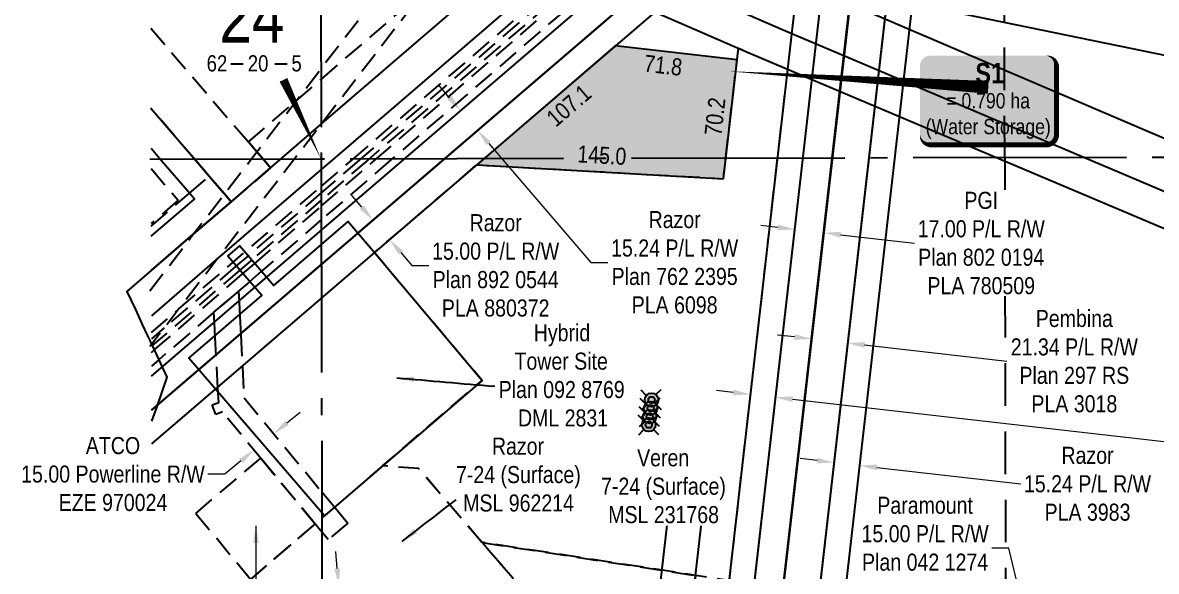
# Model space of a CAD drawing. Extents: x 504647 to 509765, y 6024664 to 6026410.
# Drawn here: x 508667 to 509331, y 6025310 to 6025631 of the extents above; entities that cross this region are included whole.
import ezdxf
from ezdxf.enums import TextEntityAlignment as Align

# ---------------------------------------------------------------- set-up
doc = ezdxf.new("R2010")
doc.units = 0
doc.header["$LTSCALE"] = 5
doc.header["$PDSIZE"] = 0.5
for name, pattern in [('foc-ACCESSROAD', [3.75, 2.5, -1.25]), ('foc-FLOWLINE', [3.75, 2.5, -1.25]), ('foc-LSD', [8, 5, -3]), ('foc-QUARTERLINE', [33, 25, -3, 2, -3])]:
    doc.linetypes.add(name, pattern=pattern)
doc.layers.get('Defpoints').update_dxf_attribs({"color": 9})
for name, color, linetype in [('10', 1, 'Continuous'), ('9', 3, 'Continuous'), ('C-RW', 13, 'Continuous'), ('C-WS', 13, 'foc-ACCESSROAD'), ('C-WS-S', 8, 'Continuous'), ('F-AR', 190, 'foc-ACCESSROAD'), ('F-EZE', 190, 'foc-FLOWLINE'), ('F-RW', 190, 'Continuous'), ('F-WS', 190, 'foc-ACCESSROAD'), ('L-MON', 1, 'Continuous'), ('L-SECLBL', 7, 'Continuous'), ('L-SECQ', 8, 'foc-QUARTERLINE'), ('L-SECTION-LSD', 7, 'foc-LSD'), ('P-TEMP-BLOCKS', 250, 'Continuous'), ('P-TEMP-H', 41, 'Continuous'), ('P-TEMP_WORKSPACE', 46, 'Continuous')]:
    doc.layers.add(name, color=color, linetype=linetype)
for name, color, linetype, lineweight in [('C-WS-T', 13, 'Continuous', 9), ('F-EZE-T', 190, 'Continuous', 9), ('F-RW-T', 190, 'Continuous', 9), ('F-WS-T', 190, 'Continuous', 9), ('P-TEMP-T', 46, 'Continuous', 18)]:
    doc.layers.add(name, color=color, linetype=linetype, lineweight=lineweight)
doc.styles.add('80', font='ARIALN.TTF', dxfattribs={"height": 10})
doc.styles.add('80CG', font='ARIALN.TTF', dxfattribs={"height": 10})
doc.styles.add('80L', font='ARIALN.TTF', dxfattribs={"height": 10})
doc.styles.add('BOLD', font='ARIALNB.TTF')
doc.styles.add('SIMPLEX', font='ARIALN.TTF')
doc.dimstyles.new('Compass 5 000', dxfattribs={"dimscale": 5, "dimtxt": 9, "dimasz": 2, "dimexe": 0.2, "dimexo": 0.0625, "dimgap": 0.5, "dimtad": 0, "dimtih": 1, "dimtoh": 1, "dimzin": 0, "dimdsep": 46, "dimtxsty": '80CG', "dimcen": 0.1, "dimse1": 1, "dimse2": 1, "dimclrd": 256, "dimclrt": 256, "dimaunit": 1, "dimadec": 4, "dimazin": 0, "dimtfac": 0.06, "dimtofl": 0, "dimtmove": 0, "dimatfit": 1, "dimfxl": 0.2, "dimtolj": 1, "dimtzin": 0, "dimlwd": -1, "dimarcsym": 0})

# ---------------------------------------------------------------- blocks, each defined once
blk = doc.blocks.new('L-SECLBL')
at = {"layer": '9', "color": 7}
for p, q in [((-5.08, -27.83), (-12.29, -27.83)), ((20.7, -27.83), (13.5, -27.83))]:
    blk.add_line(p, q, dxfattribs=at)
at = {"layer": '10', "color": 2, "style": 'SIMPLEX'}
blk.add_attdef('SEC', text='', height=30, dxfattribs=at).set_placement((0, 0), align=Align.MIDDLE)
at = {"layer": '10', "color": 5, "style": '80L'}
blk.add_attdef('TWP', text='', height=9.5, dxfattribs=at).set_placement((-14.43, -27.37), align=Align.MIDDLE_RIGHT)
blk.add_attdef('RGE', text='', height=9.5, dxfattribs=at).set_placement((3.62, -27.37), align=Align.MIDDLE_CENTER)
blk.add_attdef('MER', text='', height=9.5, dxfattribs=at).set_placement((23.17, -27.37), align=Align.MIDDLE_LEFT)
blk = doc.blocks.new('*D427')
at = {"layer": 'Defpoints', "color": 0, "transparency": 16777216}
for p in [(509291.4, 6025902.63), (508960.37, 6025625.75), (508964.34, 6025621.14)]:
    blk.add_point(p, dxfattribs=at)
at = {"layer": 'F-EZE-T', "transparency": 16777216}
for p, q in [((509280.9, 6025914.83), (509274.38, 6025922.41)), ((509297.92, 6025895.05), (509398.39, 6025778.32)), ((509398.39, 6025778.32), (509408.39, 6025778.32))]:
    blk.add_line(p, q, dxfattribs=at)
for points in [[(509282.16, 6025915.91), (509279.64, 6025913.74), (509287.42, 6025907.25)], [(509299.19, 6025896.14), (509296.66, 6025893.96), (509291.4, 6025902.63)]]:
    blk.add_solid(points, dxfattribs=at)
at = {"layer": 'F-EZE-T', "transparency": 16777216, "insert": (509461.25, 6025778.32), "char_height": 10, "attachment_point": 5, "style": '80CG', "bg_fill": 3, "box_fill_scale": 1.1, "bg_fill_color": 256, "bg_fill_true_color": 13158600, "bg_fill_transparency": 0}
blk.add_mtext('\\A1;ATCO\\P6.10 Powerline R/W\\PEZE 2527', dxfattribs=at)
blk = doc.blocks.new('*D431')
at = {"layer": 'Defpoints', "color": 0, "transparency": 16777216}
for p in [(509150.28, 6025443.51), (509126.79, 6025425.71), (509147.97, 6025423.29)]:
    blk.add_point(p, dxfattribs=at)
at = {"layer": 'F-RW-T', "transparency": 16777216}
for p, q in [((509119.16, 6025447.06), (509109.23, 6025448.2)), ((509160.21, 6025442.37), (509243.56, 6025432.85))]:
    blk.add_line(p, q, dxfattribs=at)
for points in [[(509119.35, 6025448.72), (509118.97, 6025445.41), (509129.1, 6025445.93)], [(509160.4, 6025444.03), (509160.02, 6025440.72), (509150.28, 6025443.51)]]:
    blk.add_solid(points, dxfattribs=at)
at = {"layer": 'F-RW-T', "transparency": 16777216, "insert": (509283.1, 6025432.85), "char_height": 10, "attachment_point": 5, "style": '80CG'}
blk.add_mtext('\\A1;Pembina\\P21.34 P/L R/W\\PPlan 297 RS\\PPLA 3018', dxfattribs=at)
blk = doc.blocks.new('*D433')
at = {"layer": 'Defpoints', "color": 0, "transparency": 16777216}
for p in [(509157.4, 6025371.75), (509141.47, 6025366.42), (509156.59, 6025364.69)]:
    blk.add_point(p, dxfattribs=at)
at = {"layer": 'F-RW-T', "transparency": 16777216}
for p, q in [((509132.34, 6025374.61), (509122.4, 6025375.75)), ((509167.34, 6025370.61), (509251.74, 6025360.97))]:
    blk.add_line(p, q, dxfattribs=at)
for points in [[(509132.53, 6025376.27), (509132.15, 6025372.96), (509142.27, 6025373.48)], [(509167.52, 6025372.27), (509167.15, 6025368.96), (509157.4, 6025371.75)]]:
    blk.add_solid(points, dxfattribs=at)
at = {"layer": 'F-RW-T', "transparency": 16777216, "insert": (509290.82, 6025360.97), "char_height": 10, "attachment_point": 5, "style": '80CG'}
blk.add_mtext('\\A1;Razor\\P15.24 P/L R/W\\PPLA 3983', dxfattribs=at)
blk = doc.blocks.new('*D439')
at = {"layer": 'Defpoints', "color": 0, "transparency": 16777216}
for p in [(509263.29, 6025246.74), (509169.98, 6025224.14), (509173.5, 6025209.58)]:
    blk.add_point(p, dxfattribs=at)
at = {"layer": 'F-RW-T', "transparency": 16777216}
for p, q in [((509244.74, 6025323.36), (509234.74, 6025323.36)), ((509260.94, 6025256.46), (509244.74, 6025323.36)), ((509269.17, 6025222.46), (509271.53, 6025212.74))]:
    blk.add_line(p, q, dxfattribs=at)
for points in [[(509262.56, 6025256.85), (509259.32, 6025256.07), (509263.29, 6025246.74)], [(509270.79, 6025222.85), (509267.55, 6025222.07), (509266.82, 6025232.18)]]:
    blk.add_solid(points, dxfattribs=at)
at = {"layer": 'F-RW-T', "transparency": 16777216, "insert": (509195.65, 6025323.36), "char_height": 10, "attachment_point": 5, "style": '80CG'}
blk.add_mtext('\\A1;Paramount\\P15.00 P/L R/W\\PPlan 042 1274\\PPLA 982399', dxfattribs=at)
blk = doc.blocks.new('*D440')
at = {"layer": 'Defpoints', "color": 0, "transparency": 16777216}
for p in [(508896.49, 6025536.44), (508906.25, 6025525.07), (508881.9, 6025504.15)]:
    blk.add_point(p, dxfattribs=at)
at = {"layer": 'F-RW-T', "transparency": 16777216}
for p, q in [((508865.62, 6025523.11), (508859.11, 6025530.69)), ((508888.41, 6025496.57), (508894.93, 6025488.98)), ((508894.93, 6025488.98), (508904.93, 6025488.98))]:
    blk.add_line(p, q, dxfattribs=at)
for points in [[(508866.89, 6025524.19), (508864.36, 6025522.02), (508872.14, 6025515.52)], [(508889.68, 6025497.65), (508887.15, 6025495.48), (508881.9, 6025504.15)]]:
    blk.add_solid(points, dxfattribs=at)
at = {"layer": 'F-RW-T', "transparency": 16777216, "insert": (508944.01, 6025488.98), "char_height": 10, "attachment_point": 5, "style": '80CG'}
blk.add_mtext('\\A1;Razor\\P15.00 P/L R/W\\PPlan 892 0544\\PPLA 880372', dxfattribs=at)
blk = doc.blocks.new('*D441')
at = {"layer": 'Defpoints', "color": 0, "transparency": 16777216}
for p in [(508968.33, 6025618.19), (508978.25, 6025606.64), (508933.41, 6025568.13)]:
    blk.add_point(p, dxfattribs=at)
at = {"layer": 'F-RW-T', "transparency": 16777216}
for p, q in [((508916.97, 6025587.27), (508910.46, 6025594.86)), ((508939.92, 6025560.55), (508999.8, 6025490.81)), ((508999.8, 6025490.81), (509009.8, 6025490.81))]:
    blk.add_line(p, q, dxfattribs=at)
for points in [[(508918.24, 6025588.35), (508915.71, 6025586.18), (508923.49, 6025579.68)], [(508941.18, 6025561.63), (508938.66, 6025559.46), (508933.41, 6025568.13)]]:
    blk.add_solid(points, dxfattribs=at)
at = {"layer": 'F-RW-T', "transparency": 16777216, "insert": (509048.89, 6025490.81), "char_height": 10, "attachment_point": 5, "style": '80CG'}
blk.add_mtext('\\A1;Razor\\P15.24 P/L R/W\\PPlan 762 2395\\PPLA 6098', dxfattribs=at)
blk = doc.blocks.new('*D442')
at = {"layer": 'Defpoints', "color": 0, "transparency": 16777216}
for p in [(509108.09, 6025411.71), (509087.43, 6025362.81), (509102.31, 6025361.11)]:
    blk.add_point(p, dxfattribs=at)
at = {"layer": 'F-RW-T', "transparency": 16777216}
for p, q in [((509083.27, 6025414.55), (509073.34, 6025415.68)), ((509118.03, 6025410.57), (509337.24, 6025385.53))]:
    blk.add_line(p, q, dxfattribs=at)
for points in [[(509083.46, 6025416.2), (509083.08, 6025412.89), (509093.21, 6025413.41)], [(509118.22, 6025412.23), (509117.84, 6025408.92), (509108.09, 6025411.71)]]:
    blk.add_solid(points, dxfattribs=at)
at = {"layer": 'F-RW-T', "transparency": 16777216, "insert": (509376.32, 6025385.53), "char_height": 10, "attachment_point": 5, "style": '80CG'}
blk.add_mtext('\\A1;Pembina\\P15.00 P/L R/W\\PPLA 120877', dxfattribs=at)
blk = doc.blocks.new('*D451')
at = {"layer": 'Defpoints', "color": 0, "transparency": 16777216}
for p in [(508851.04, 6025301.31), (508851.42, 6025296.33), (508852.33, 6025296.4)]:
    blk.add_point(p, dxfattribs=at)
at = {"layer": 'F-RW-T', "transparency": 16777216}
for p, q in [((508851.18, 6025311.35), (508850.41, 6025321.32)), ((508853.1, 6025286.43), (508856.04, 6025248.15)), ((508856.04, 6025248.15), (508866.04, 6025248.15))]:
    blk.add_line(p, q, dxfattribs=at)
for points in [[(508852.84, 6025311.48), (508849.52, 6025311.22), (508851.95, 6025301.38)], [(508854.76, 6025286.56), (508851.44, 6025286.3), (508852.33, 6025296.4)]]:
    blk.add_solid(points, dxfattribs=at)
at = {"layer": 'F-RW-T', "transparency": 16777216, "insert": (508904.74, 6025248.15), "char_height": 10, "attachment_point": 5, "style": '80CG', "bg_fill": 3, "box_fill_scale": 1.1, "bg_fill_color": 256, "bg_fill_true_color": 13158600, "bg_fill_transparency": 0}
blk.add_mtext('\\A1;Razor\\P5.00 P/L R/W\\PPlan 012 2312\\PPLA 970414', dxfattribs=at)
blk = doc.blocks.new('*D452')
at = {"layer": 'Defpoints', "color": 0, "transparency": 16777216}
for p in [(509136.21, 6025508.16), (509110.77, 6025435.09), (509127.64, 6025433.16)]:
    blk.add_point(p, dxfattribs=at)
at = {"layer": 'F-RW-T', "transparency": 16777216}
for p, q in [((509109.4, 6025511.23), (509099.46, 6025512.36)), ((509146.14, 6025507.03), (509189.47, 6025502.08))]:
    blk.add_line(p, q, dxfattribs=at)
for points in [[(509109.59, 6025512.88), (509109.21, 6025509.57), (509119.34, 6025510.09)], [(509146.33, 6025508.68), (509145.95, 6025505.37), (509136.21, 6025508.16)]]:
    blk.add_solid(points, dxfattribs=at)
at = {"layer": 'F-RW-T', "transparency": 16777216, "insert": (509228.55, 6025502.08), "char_height": 10, "attachment_point": 5, "style": '80CG', "bg_fill": 3, "box_fill_scale": 1.1, "bg_fill_color": 256, "bg_fill_true_color": 13158600, "bg_fill_transparency": 0}
blk.add_mtext('\\A1;PGI\\P17.00 P/L R/W\\PPlan 802 0194\\PPLA 780509', dxfattribs=at)
blk = doc.blocks.new('*U463')
at = {"true_color": 0xff8aff}
h = blk.add_hatch(color=211, dxfattribs=at)
edge = h.paths.add_edge_path()
edge.add_line((-34, -33.7), (34, -33.7))
edge.add_arc((34, -27.7), 6, 270, 360)
edge.add_line((40, -27.7), (40, 12.5))
edge.add_arc((34, 12.5), 6, 0, 90)
edge.add_line((34, 18.5), (-34, 18.5))
edge.add_arc((-34, 12.5), 6, 90, 180)
edge.add_line((-40, 12.5), (-40, -27.7))
edge.add_arc((-34, -27.7), 6, 180, 270)
at = {"color": 250, "flags": 128}
blk.add_lwpolyline([(-34, -33.7, 3, 3, 0), (34, -33.7, 3, 3, 0.414214), (40, -27.7, 3, 3, 0), (40, 12.5, 3, 0, 0.414214), (34, 18.5, 0, 0, 0), (-34, 18.5, 0, 0, 0.414214), (-40, 12.5, 0, 0, 0), (-40, -27.7, 0, 3, 0.414214)], format="xyseb", close=True, dxfattribs=at)
at = {"flags": 128}
blk.add_lwpolyline([(-153, 9.47, 0, 7.5, 0), (0, 0, 0, 0, 0)], format="xyseb", dxfattribs=at)
at = {"color": 250}
for tag, p, height, style in [('TEMP_AREA_W1_001', (-9.21, 2.24), 12, 'BOLD'), ('ENTER_TEXT_001', (-30.66, -12.47), 9, '80')]:
    blk.add_attdef(tag, p, '', height=height, dxfattribs=dict(at, style=style))
blk = doc.blocks.new('*D472')
at = {"layer": 'Defpoints', "color": 0, "transparency": 16777216}
for p in [(508814.8, 6025389.34), (508802.43, 6025380.77), (508803.25, 6025379.78)]:
    blk.add_point(p, dxfattribs=at)
at = {"layer": 'F-WS-T', "transparency": 16777216}
for p, q in [((508821.68, 6025396.71), (508829.38, 6025403.09)), ((508794.73, 6025374.39), (508785.39, 6025366.66)), ((508785.39, 6025366.66), (508775.39, 6025366.66))]:
    blk.add_line(p, q, dxfattribs=at)
for points in [[(508820.62, 6025397.99), (508822.74, 6025395.43), (508813.98, 6025390.33)], [(508793.66, 6025375.67), (508795.79, 6025373.11), (508802.43, 6025380.77)]]:
    blk.add_solid(points, dxfattribs=at)
at = {"layer": 'F-WS-T', "transparency": 16777216, "insert": (508719.76, 6025366.66), "char_height": 10, "attachment_point": 5, "style": '80CG'}
blk.add_mtext('\\A1;\\A1;ATCO\\P15.00 Powerline R/W\\PEZE 970024', dxfattribs=at)
blk = doc.blocks.new('WC2')
at = {"layer": 'L-MON'}
h = blk.add_hatch(color=255, dxfattribs=at)
h.dxf.hatch_style = 1
edge = h.paths.add_edge_path()
edge.add_arc((0, 0), 0.9, 0, 360)
at = {"layer": 'L-MON', "color": 13, "flags": 128}
for points in [[(-0.62, 0.5), (-1.23, 1.12)], [(0.52, 0.61), (1.13, 1.21)], [(-1.18, -1.18), (-0.56, -0.57)], [(1.16, -1.18), (0.56, -0.57)]]:
    blk.add_lwpolyline(points, dxfattribs=at)
at = {"layer": 'L-MON', "color": 13}
for radius in [0.8, 0.373]:
    blk.add_circle((0, 0), radius, dxfattribs=at)

msp = doc.modelspace()

# ---------------------------------------------------------------- hatches: boundary and pattern name
at = {"layer": 'P-TEMP-H'}
h = msp.add_hatch(color=256, dxfattribs=at)
h.dxf.hatch_style = 1
h.paths.add_polyline_path([(509077.476, 6025539.851), (509085.438, 6025609.539), (509014.117, 6025617.688), (508981.647, 6025589.806), (508932.879, 6025547.93)])

# ---------------------------------------------------------------- linework, layer by layer
at = {"layer": 'C-RW', "flags": 128}
for points in [[(508741.367, 6025821.059), (508839.039, 6025778.474), (508864.982, 6025712.606), (509093.346, 6025613.296), (509355.264, 6025502.378), (509420.689, 6025528.56), (509702.715, 6025407.747), (509739.465, 6025422.454), (509741.457, 6025421.601)], [(509741.189, 6025443.462), (509739.725, 6025444.089), (509702.975, 6025429.382), (509420.949, 6025550.195), (509355.48, 6025523.995), (509112.443, 6025626.917)], [(508996.665, 6024701.352), (509018.438, 6024891.876), (509009.2, 6024944.624), (509012.904, 6024977.219), (508940.142, 6024977.166), (508940.056, 6025078.613), (508988.322, 6025092.714), (509007.159, 6025103.664), (509010.135, 6025129.851), (509043.912, 6025156.631), (509056.821, 6025269.566), (509067.952, 6025366.946), (509048.092, 6025369.216), (509036.961, 6025271.836), (509024.993, 6025167.141), (508991.212, 6025140.357), (508988.432, 6025115.899), (508980.38, 6025111.218), (508920.054, 6025093.594), (508920.17, 6024957.162), (508989.003, 6024957.212), (508989.012, 6024944.016), (508998.25, 6024891.274), (508976.546, 6024701.352)]]:
    msp.add_lwpolyline(points, dxfattribs=at)
at = {"layer": 'C-WS', "flags": 128}
msp.add_lwpolyline([(508935.93, 6025326.731), (508898.846, 6025369.912), (508877.718, 6025371.515), (508936.011, 6025421.611), (508872.972, 6025496.488), (508932.879, 6025547.93), (509077.476, 6025539.851), (509086.221, 6025616.395), (509093.346, 6025613.296), (509114.997, 6025604.117), (509107.463, 6025538.176), (509080.739, 6025304.285)], close=True, dxfattribs=at)
at = {"layer": 'C-WS', "lineweight": -2}
msp.add_lwpolyline([(508872.447, 6025062.995), (508794.684, 6025153.53), (508871.56, 6025219.561), (508876.803, 6025219.163), (508952.615, 6025284.281), (508954.222, 6025305.423), (508936.012, 6025326.641), (509061.168, 6025307.242), (509043.899, 6025156.599), (509010.161, 6025129.822), (508994.728, 6025136.405), (508938.202, 6025085.988), (508953.51, 6025082.522), (508940.074, 6025078.599), (508940.084, 6025063.042)], close=True, dxfattribs=at)
at = {"layer": 'F-AR', "flags": 128}
for points in [[(509465.144, 6026409.523), (509429.414, 6026386.177), (509383.084, 6026355.907), (509369.425, 6026346.989), (509271.404, 6026345.616), (509120.988, 6025952.876), (509079.267, 6025937.644), (509061.76, 6025931.254), (509052.272, 6025909.996), (509021.969, 6025842.249), (509016.829, 6025830.752), (509009.905, 6025815.265), (509001.232, 6025795.866), (508988.282, 6025766.9), (508982.935, 6025754.941), (508959.45, 6025724.458), (508936.908, 6025695.201), (508902.083, 6025650.002), (508841.927, 6025571.897), (508825.533, 6025550.648), (508781.09, 6025492.964), (508758.422, 6025463.543), (508749.834, 6025452.398), (508742.378, 6025442.719), (508741.367, 6025441.407)], [(508741.367, 6025474.139), (508766.836, 6025507.229), (508785.089, 6025530.922), (508800.224, 6025550.577), (508804.062, 6025555.564), (508827.047, 6025585.414), (508841.863, 6025604.658), (508917.859, 6025703.358), (508940.389, 6025732.619), (508965.564, 6025765.317), (508969.862, 6025774.929), (508982.819, 6025803.91), (508995.44, 6025832.14), (509002.288, 6025847.46), (509038.514, 6025928.495), (509046.886, 6025947.216), (509060.355, 6025952.123), (509083.68, 6025960.648), (509105.494, 6025968.611), (509253.692, 6026355.551), (509257.508, 6026365.521), (509363.345, 6026366.999), (509392.536, 6026386.076), (509428.404, 6026409.523)]]:
    msp.add_lwpolyline(points, dxfattribs=at)
at = {"layer": 'F-AR'}
for points in [[(508742.149, 6025512.019), (508764.554, 6025531.259), (508776.21, 6025541.267), (508785.089, 6025530.922), (508789.032, 6025526.332), (508812.107, 6025546.193), (508808.325, 6025550.6), (508804.062, 6025555.564), (508799.093, 6025561.353), (508827.047, 6025585.414), (508841.875, 6025598.178), (508902.074, 6025649.988), (508948.724, 6025690.14), (509394.276, 6026073.612), (509418.514, 6026093.752), (509445.197, 6026114.301), (509472.624, 6026133.846), (509529.557, 6026169.817), (509641.786, 6026234.705), (509671.893, 6026252.111), (509730.857, 6026286.202)], [(509731.564, 6026228.499), (509672.015, 6026194.167), (509641.909, 6026176.809), (509554.226, 6026125.819), (509527.172, 6026109.385), (509500.743, 6026091.965), (509474.976, 6026073.581), (509426.479, 6026034.757), (509000.367, 6025668.027), (508864.103, 6025550.752), (508842.004, 6025531.733), (508798.748, 6025494.498), (508791.819, 6025488.535), (508749.83, 6025452.392), (508742.277, 6025445.891)]]:
    msp.add_lwpolyline(points, dxfattribs=at)
at = {"layer": 'F-EZE'}
for points in [[(508742.292, 6025438.055), (508743.906, 6025439.439), (508795.698, 6025484.019), (508802.627, 6025489.984), (508842.02, 6025523.892), (508873.255, 6025550.777), (509006.451, 6025665.417), (509036.642, 6025691.402), (509432.701, 6026032.297), (509456.935, 6026052.297), (509482.369, 6026071.732), (509508.513, 6026090.2), (509562.784, 6026124.136), (509641.923, 6026170.053), (509672.029, 6026187.522), (509731.643, 6026222.109)], [(509731.728, 6026215.116), (509672.044, 6026180.486), (509641.938, 6026163.017), (509565.828, 6026118.856), (509538.569, 6026102.514), (509511.941, 6026085.161), (509485.981, 6026066.823), (509436.402, 6026027.446), (509042.881, 6025688.731), (509012.69, 6025662.746), (508882.626, 6025550.801), (508842.035, 6025515.865), (508806.598, 6025485.362), (508799.672, 6025479.4), (508793.307, 6025473.92), (508778.943, 6025461.556), (508746.581, 6025433.703), (508742.308, 6025430.024)], [(508742.27, 6025449.64), (508758.422, 6025463.543), (508841.997, 6025535.481), (508859.726, 6025550.741), (508997.449, 6025669.274), (509427.357, 6026039.293)], [(509430.958, 6026034.383), (509033.864, 6025692.594), (509003.674, 6025666.608), (508869.077, 6025550.765), (508842.012, 6025527.471), (508800.856, 6025492.045), (508793.927, 6025486.08), (508742.713, 6025441.998), (508742.285, 6025441.629)]]:
    msp.add_lwpolyline(points, dxfattribs=at)
msp.add_lwpolyline([(508796.613, 6025411.3), (508842.345, 6025356.074), (508850.093, 6025346.718), (508857.427, 6025337.862), (508845.877, 6025328.298), (508842.39, 6025332.506), (508838.695, 6025336.97), (508806.813, 6025375.472), (508783.914, 6025403.124), (508780.103, 6025401.636), (508777.922, 6025407.224), (508781.733, 6025408.711), (508781.449, 6025414.103), (508781.293, 6025417.058), (508780.299, 6025435.953), (508779.721, 6025446.943), (508779.289, 6025455.155), (508778.944, 6025461.55), (508793.309, 6025473.915), (508793.656, 6025467.495), (508794.088, 6025459.283), (508794.666, 6025448.294), (508795.66, 6025429.398), (508796.613, 6025411.3)], close=True, dxfattribs=at)
at = {"layer": 'F-RW', "flags": 128}
for points in [[(509076.865, 6025138.382), (509135.753, 6025653.774), (509139.556, 6025687.067), (509121.469, 6025709.291), (509111.841, 6025720.753), (509101.431, 6025731.918), (509097.85, 6025736.143), (509093.887, 6025740.767), (509092.124, 6025742.815), (509090.029, 6025745.261), (509088.175, 6025747.439), (509083.318, 6025753.091), (509070.254, 6025768.379), (509057.245, 6025783.583), (509019.233, 6025827.989), (509016.829, 6025830.752), (509002.288, 6025847.46), (508982.867, 6025869.777), (509042.366, 6025948.577), (509120.368, 6026355.19), (509126.17, 6026385.347), (509130.808, 6026409.523)], [(509072.634, 6025101.353), (509135.753, 6025653.774), (509139.556, 6025687.067), (509121.469, 6025709.291), (509111.841, 6025720.753), (509101.431, 6025731.918), (509097.85, 6025736.143), (509093.887, 6025740.767), (509092.124, 6025742.815), (509090.029, 6025745.261), (509088.175, 6025747.439), (509083.318, 6025753.091), (509070.254, 6025768.379), (509057.245, 6025783.583), (509019.233, 6025827.989), (509021.969, 6025842.249), (509038.514, 6025928.495), (509042.366, 6025948.577), (509120.368, 6026355.19), (509126.17, 6026385.347), (509130.808, 6026409.523)], [(509148.106, 6026409.523), (509143.478, 6026385.395), (509137.658, 6026355.237), (509060.355, 6025952.123), (509052.272, 6025909.996), (509037.5, 6025832.924), (509070.146, 6025794.696), (509083.147, 6025779.477), (509096.232, 6025764.2), (509101.041, 6025758.507), (509102.897, 6025756.324), (509104.99, 6025753.883), (509106.751, 6025751.83), (509110.71, 6025747.196), (509114.303, 6025742.939), (509124.209, 6025731.34), (509133.889, 6025719.891), (509157.271, 6025692.515), (509152.625, 6025651.846), (509089.065, 6025095.565)], [(509492.733, 6026026.174), (509487.14, 6026021.824), (509481.586, 6026017.425), (509476.07, 6026012.978), (509470.593, 6026008.483), (509419.848, 6025966.087), (509086.643, 6025679.966), (508872.972, 6025496.488), (508742.396, 6025384.363)], [(509103.812, 6025705.713), (509087.672, 6025724.494), (509109.55, 6025699.018), (509123.925, 6025682.249), (509120.865, 6025655.475), (509062.684, 6025146.256), (509028.971, 6025119.5), (509009.732, 6024950.486), (509018.992, 6024897.963), (509001.786, 6024747.377), (508996.527, 6024701.352)], [(508742.319, 6025424.113), (508853.293, 6025519.406), (509080.929, 6025714.875)], [(509081.25, 6025695.085), (508863.211, 6025507.856), (508742.358, 6025404.081)], [(508742.358, 6025404.081), (508863.211, 6025507.856), (509081.25, 6025695.085)], [(508872.972, 6025496.488), (508936.011, 6025421.611), (508843.62, 6025342.27), (508764.275, 6025434.667), (508807.01, 6025471.365), (508787.141, 6025494.502), (508794.068, 6025500.45), (508813.937, 6025477.313), (508857.569, 6025514.783), (508872.972, 6025496.488)]]:
    msp.add_lwpolyline(points, dxfattribs=at)
at = {"layer": 'F-RW'}
for points in [[(509044.024, 6024701.352), (509085.315, 6025062.736), (509157.271, 6025692.515), (509133.889, 6025719.891), (509124.209, 6025731.34), (509114.303, 6025742.939), (509110.71, 6025747.196), (509106.751, 6025751.83), (509104.99, 6025753.883), (509102.89, 6025756.347), (509101.041, 6025758.507), (509096.231, 6025764.201), (509083.147, 6025779.477), (509070.132, 6025794.719), (509037.5, 6025832.924), (509052.274, 6025909.992), (509060.355, 6025952.121), (509137.658, 6026355.237), (509143.478, 6026385.395), (509148.106, 6026409.523)], [(509169.803, 6026409.523), (509165.185, 6026385.453), (509159.398, 6026355.295), (509083.68, 6025960.647), (509079.267, 6025937.643), (509060.312, 6025838.856), (509086.239, 6025808.498), (509099.214, 6025793.306), (509112.276, 6025778.009), (509117.148, 6025772.305), (509118.999, 6025770.138), (509121.096, 6025767.682), (509122.859, 6025765.621), (509126.817, 6025760.986), (509130.449, 6025756.734), (509140.336, 6025745.158), (509145.674, 6025738.91), (509150.067, 6025733.766), (509179.502, 6025699.3), (509173.804, 6025649.426), (509065.48, 6024701.352)], [(508742.199, 6025486.028), (508766.835, 6025507.231), (508789.03, 6025526.335), (508812.104, 6025546.197), (508817.246, 6025550.625), (508841.927, 6025571.897), (508969.176, 6025681.383), (509407.131, 6026058.32), (509431.059, 6026078.204), (509457.216, 6026098.346), (509484.104, 6026117.502), (509511.684, 6026135.644), (509539.921, 6026152.748), (509626.69, 6026203.207), (509641.834, 6026211.947), (509671.941, 6026229.322), (509731.135, 6026263.483)], [(509731.418, 6026240.422), (509671.99, 6026206.126), (509641.884, 6026188.751), (509636.744, 6026185.785), (509550.019, 6026135.353), (509522.421, 6026118.635), (509495.463, 6026100.902), (509469.183, 6026082.179), (509443.617, 6026062.492), (509420.365, 6026043.168), (508989.767, 6025672.566), (508848.178, 6025550.71), (508841.978, 6025545.375), (508781.09, 6025492.964), (508742.251, 6025459.532)], [(509088.38, 6025724.777), (509128.818, 6025687.756), (509140.444, 6025684.879), (509157.204, 6025681.45), (509178.14, 6025677.14), (509193.128, 6025674.046), (509370.937, 6025637.351), (509568.74, 6025552.667), (509643.294, 6025520.753), (509643.368, 6025485.943), (509488.144, 6025552.443), (509360.941, 6025606.896), (509189.626, 6025642.129), (509174.542, 6025645.194), (509153.304, 6025649.43), (509136.678, 6025652.751), (509122.114, 6025656.299), (509114.062, 6025658.262), (509088.675, 6025681.112), (508984.444, 6025768.573), (508969.862, 6025774.928), (508938.42, 6025788.633), (508841.425, 6025830.91), (508741.367, 6025874.567)], [(509741.182, 6025444.01), (509360.941, 6025606.896), (509341.273, 6025560.985), (508918.129, 6025742.15), (508938.42, 6025788.633), (508841.425, 6025830.91), (508741.367, 6025874.567)], [(509750.144, 6024713.005), (509675.14, 6024713.859), (509675.067, 6024748.647), (509674.662, 6024940.634), (509674.645, 6024948.377), (509674.64, 6024950.919), (509674.613, 6024963.759), (509674.603, 6024968.379), (509674.592, 6024973.769), (509674.571, 6024983.763), (509673.603, 6025441.964), (509375.114, 6025569.83), (509355.48, 6025523.995), (509112.443, 6025626.917), (508880.546, 6025727.635), (508900.531, 6025773.471), (508741.367, 6025842.865)], [(508742.015, 6025581.111), (508768.298, 6025550.488), (508776.21, 6025541.268), (508785.089, 6025530.923), (508789.031, 6025526.336), (508766.835, 6025507.231), (508727.921, 6025473.738), (508732.873, 6025463.107), (508736.748, 6025454.795), (508740.044, 6025447.724), (508741.293, 6025445.045), (508742.378, 6025442.718), (508742.713, 6025441.998), (508743.905, 6025439.441), (508746.581, 6025433.703), (508748.792, 6025428.961), (508751.357, 6025423.458), (508745.205, 6025405.811), (508742.371, 6025397.679)], [(508742.161, 6025506.069), (508767.475, 6025527.859), (508764.554, 6025531.259), (508748.087, 6025550.431), (508742.061, 6025557.445)]]:
    msp.add_lwpolyline(points, dxfattribs=at)
msp.add_lwpolyline([(509179.502, 6025699.3), (509106.494, 6025060.316), (509121.619, 6025058.584), (509188.929, 6025647.698), (509195.381, 6025704.167), (509167.157, 6025737.214), (509266.556, 6025822.031), (509260.823, 6025828.748), (509256.667, 6025833.619), (509145.674, 6025738.91), (509150.067, 6025733.766)], close=True, dxfattribs=at)
at = {"layer": 'F-WS'}
for points in [[(508741.924, 6025627.967), (508799.093, 6025561.353), (508804.062, 6025555.564), (508808.325, 6025550.6), (508812.105, 6025546.199), (508789.031, 6025526.336), (508785.089, 6025530.923), (508776.21, 6025541.268), (508768.298, 6025550.488), (508742.015, 6025581.111)], [(508742.084, 6025545.732), (508758.015, 6025527.188), (508742.146, 6025513.558)]]:
    msp.add_lwpolyline(points, dxfattribs=at)
at = {"layer": 'F-WS', "flags": 128}
msp.add_lwpolyline([(508742.717, 6025218.774), (508803.661, 6025281.443), (508855.671, 6025220.875), (508876.8, 6025219.269), (508952.581, 6025284.343), (508954.187, 6025305.472), (508898.846, 6025369.912), (508877.718, 6025371.515), (508790.593, 6025296.661), (508782.741, 6025288.587)], dxfattribs=at)
at = {"layer": 'F-WS'}
msp.add_lwpolyline([(508768.25, 6025343.671), (508806.32, 6025376.067), (508838.203, 6025337.565), (508800.284, 6025304.987), (508768.25, 6025343.671)], close=True, dxfattribs=at)
at = {"layer": 'L-SECLBL', "flags": 128}
msp.add_lwpolyline([(508841.742, 6025551.287, 0, 4.997, 0), (508819.674, 6025597.743, 0, 0, 0)], format="xyseb", dxfattribs=at)
at = {"layer": 'L-SECQ'}
for p, q in [((508840.193, 6026355.098), (508841.742, 6025551.287)), ((508841.742, 6025551.287), (508741.367, 6025551.183)), ((509643.668, 6025552.93), (508841.742, 6025551.287)), ((508841.742, 6025551.287), (508843.291, 6024747.477))]:
    msp.add_line(p, q, dxfattribs=at)
at = {"layer": 'L-SECTION-LSD', "flags": 128}
for points in [[(509242.287, 6025551.703), (509240.667, 6026355.514)], [(509242.287, 6025551.703), (509243.908, 6024747.893)]]:
    msp.add_lwpolyline(points, dxfattribs=at)
at = {"layer": 'P-TEMP_WORKSPACE', "flags": 128}
msp.add_lwpolyline([(509077.476, 6025539.851), (509085.438, 6025609.539), (509014.117, 6025617.688), (508981.647, 6025589.806), (508932.879, 6025547.93)], close=True, dxfattribs=at)

# ---------------------------------------------------------------- block references
at = {"layer": 'C-WS-S', "color": 3, "xscale": 5, "yscale": 5, "zscale": 5}
for p in [(509034.816, 6025405.328), (509035.339, 6025410.212), (509034.255, 6025400.449, 888.35), (509033.722, 6025395.589, 888.591)]:
    msp.add_blockref('WC2', p, dxfattribs=at)
at = {"layer": 'L-SECLBL', "xscale": 0.999466, "yscale": 0.999466, "zscale": 0.999466}
msp.add_blockref('L-SECLBL', (508801.168, 6025634.81), dxfattribs=at).add_auto_attribs({'SEC': '24', 'TWP': '62', 'RGE': '20', 'MER': '5'})
at = {"layer": 'P-TEMP-BLOCKS'}
ref = msp.add_blockref('*U463', (509232.65, 6025593.392), dxfattribs=at)
ref.add_attrib('TEMP_AREA_W1_001', 'S1', (509225.111, 6025595.657), dxfattribs={"layer": '0', "color": 250, "height": 12, "style": 'BOLD'})
ref.add_attrib('ENTER_TEXT_001', '= 0.790 ha', (509208.081, 6025581.038), dxfattribs={"layer": '0', "color": 250, "height": 9, "style": '80'})
ref.add_attrib('ENTER_TEXT_002', '(Water Storage)', (509195.984, 6025565.879), dxfattribs={"layer": '0', "color": 250, "height": 9, "style": '80'})

# ---------------------------------------------------------------- texts
at = {"layer": 'F-RW-T', "char_height": 9.9893, "attachment_point": 1, "style": '80L'}
for s, width, insert in [('\\pi21.046;Hybrid\\P\\pi9.7659;Tower Site\\P\\pi0.50909;Plan 092 8769\\P\\pi11.81;DML 2831', 73.43723, (508945.292, 6025454.558)), ('\\pi21.413;Razor \\P\\pi0.35113;7-24 (Surface)\\P\\pi4.5724;MSL 962214', 72.62387, (508920.407, 6025388.067))]:
    msp.add_mtext_dynamic_manual_height_columns(s, width=width, gutter_width=50, heights=[0], dxfattribs=dict(at, insert=insert))
at = {"layer": 'P-TEMP-T', "style": '80L'}
for s, rotation, p in [('71.8', 353.4818, (509042.167, 6025606.325)), ('107.1', 40.652505, (508986.874, 6025582.752)), ('70.2', 83.4818, (509072.528, 6025576.258))]:
    msp.add_text(s, height=9.9893, rotation=rotation, dxfattribs=at).set_placement(p, align=Align.MIDDLE)
at = {"layer": 'P-TEMP-T', "insert": (509006.536, 6025558.609), "char_height": 9.9893, "width": 29.16361, "attachment_point": 2, "rotation": 356.8022, "style": '80L', "bg_fill": 1, "box_fill_scale": 1.2, "bg_fill_color": 41, "bg_fill_transparency": 0}
msp.add_mtext('145.0', dxfattribs=at)

# ---------------------------------------------------------------- dimensions: what is measured, and where the dimension line sits
at = {"layer": 'F-RW-T'}
for base, p1, p2, angle, text, override, picture, middle in [((508881.898, 6025504.152), (508896.493, 6025536.436), (508906.255, 6025525.068), 310.652505, 'Razor\\P15.00 P/L R/W\\PPlan 892 0544\\PPLA 880372', {"dimtfillclr": 21}, '*D440', (508944.013, 6025488.979)), ((509263.292, 6025246.743), (509173.505, 6025209.581), (509169.978, 6025224.144), 103.613977, 'Paramount\\P15.00 P/L R/W\\PPlan 042 1274\\PPLA 982399', {"dimtfill": 0}, '*D439', (509195.651, 6025323.359))]:
    dim = msp.add_linear_dim(base=base, p1=p1, p2=p2, angle=angle, text=text, dimstyle='Compass 5 000', override=override, dxfattribs=at)
    dim.commit()
    dim.dimension.update_dxf_attribs({"geometry": picture, "text_midpoint": middle, "dimtype": 161})
for base, p1, p2, text, picture, middle in [((509150.276, 6025443.509), (509126.786, 6025425.706), (509147.966, 6025423.286), 'Pembina\\P21.34 P/L R/W\\PPlan 297 RS\\PPLA 3018', '*D431', (509283.104, 6025432.85)), ((509157.4, 6025371.749), (509141.468, 6025366.417), (509156.593, 6025364.688), 'Razor\\P15.24 P/L R/W\\PPLA 3983', '*D433', (509290.824, 6025360.97))]:
    dim = msp.add_linear_dim(base=base, p1=p1, p2=p2, angle=353.481813, text=text, dimstyle='Compass 5 000', dxfattribs=at)
    dim.commit()
    dim.dimension.update_dxf_attribs({"geometry": picture, "text_midpoint": middle, "dimtype": 161})
at = {"layer": 'F-WS-T'}
dim = msp.add_linear_dim(base=(508802.428, 6025380.767), p1=(508814.797, 6025389.341), p2=(508803.247, 6025379.777), angle=219.628439, text='\\A1;ATCO\\P15.00 Powerline R/W\\PEZE 970024', dimstyle='Compass 5 000', dxfattribs=at)
dim.commit()
dim.dimension.update_dxf_attribs({"geometry": '*D472', "text_midpoint": (508719.76, 6025366.661), "dimtype": 161})

# ---------------------------------------------------------------- leaders
at = {"layer": 'F-RW-T', "path_type": 1}
for points in [[(508886.105, 6025423.101), (508943.485, 6025418.146)], [(508889.139, 6025327.183), (508920.781, 6025351.635)]]:
    msp.add_leader(points, dimstyle='Compass 5 000', override={"dimgap": 0.5, "dimtad": 0}, dxfattribs=at)
at = {"layer": 'F-RW-T'}
msp.add_leader([(508803.539, 6025336.318), (508803.539, 6025237.434)], dimstyle='Compass 5 000', dxfattribs=at)

# ---------------------------------------------------------------- next in the draw order: texts
at = {"layer": 'C-WS-T', "insert": (509005.465, 6025381.255), "char_height": 9.9893, "attachment_point": 1, "style": '80L', "bg_fill": 3, "box_fill_scale": 1.15, "bg_fill_color": 256, "bg_fill_true_color": 256, "bg_fill_transparency": 0}
msp.add_mtext_dynamic_manual_height_columns('\\pi21.436;Veren\\P\\pi0.31228;7-24 (Surface)\\P\\pi4.5097;MSL 231768', width=72.54619, gutter_width=50, heights=[0], dxfattribs=at)

# ---------------------------------------------------------------- next in the draw order: dimensions: what is measured, and where the dimension line sits
at = {"layer": 'F-EZE-T'}
dim = msp.add_linear_dim(base=(509291.4, 6025902.629), p1=(508960.369, 6025625.755), p2=(508964.345, 6025621.136), angle=310.71822, text='ATCO\\P6.10 Powerline R/W\\PEZE 2527', dimstyle='Compass 5 000', override={"dimtfill": 1}, dxfattribs=at)
dim.commit()
dim.dimension.update_dxf_attribs({"geometry": '*D427', "text_midpoint": (509461.249, 6025778.32), "dimtype": 161})
at = {"layer": 'F-RW-T'}
dim = msp.add_linear_dim(base=(508852.331, 6025296.399), p1=(508851.041, 6025301.309), p2=(508851.424, 6025296.329), angle=274.396673, text='Razor\\P5.00 P/L R/W\\PPlan 012 2312\\PPLA 970414', dimstyle='Compass 5 000', override={"dimtfill": 1}, dxfattribs=at)
dim.commit()
dim.dimension.update_dxf_attribs({"geometry": '*D451', "text_midpoint": (508904.744, 6025248.154), "dimtype": 161})

# ---------------------------------------------------------------- next in the draw order: dimensions: what is measured, and where the dimension line sits
for base, p1, p2, angle, text, override, picture, middle in [((508933.406, 6025568.132), (508968.331, 6025618.189), (508978.249, 6025606.639), 310.652505, 'Razor\\P15.24 P/L R/W\\PPlan 762 2395\\PPLA 6098', {"dimtfillclr": 21}, '*D441', (509048.889, 6025490.809)), ((509108.095, 6025411.709), (509087.427, 6025362.814), (509102.314, 6025361.113), 353.481813, 'Pembina\\P15.00 P/L R/W\\PPLA 120877', {"dimtfillclr": 256}, '*D442', (509376.324, 6025385.528))]:
    dim = msp.add_linear_dim(base=base, p1=p1, p2=p2, angle=angle, text=text, dimstyle='Compass 5 000', override=override, dxfattribs=at)
    dim.commit()
    dim.dimension.update_dxf_attribs({"geometry": picture, "text_midpoint": middle, "dimtype": 161})

# ---------------------------------------------------------------- next in the draw order: dimensions: what is measured, and where the dimension line sits
dim = msp.add_linear_dim(base=(509136.208, 6025508.162), p1=(509110.766, 6025435.089), p2=(509127.638, 6025433.161), angle=353.481813, text='PGI\\P17.00 P/L R/W\\PPlan 802 0194\\PPLA 780509', dimstyle='Compass 5 000', override={"dimtfill": 1}, dxfattribs=at)
dim.commit()
dim.dimension.update_dxf_attribs({"geometry": '*D452', "text_midpoint": (509228.555, 6025502.077), "dimtype": 161})

doc.saveas('drawing.dxf')
